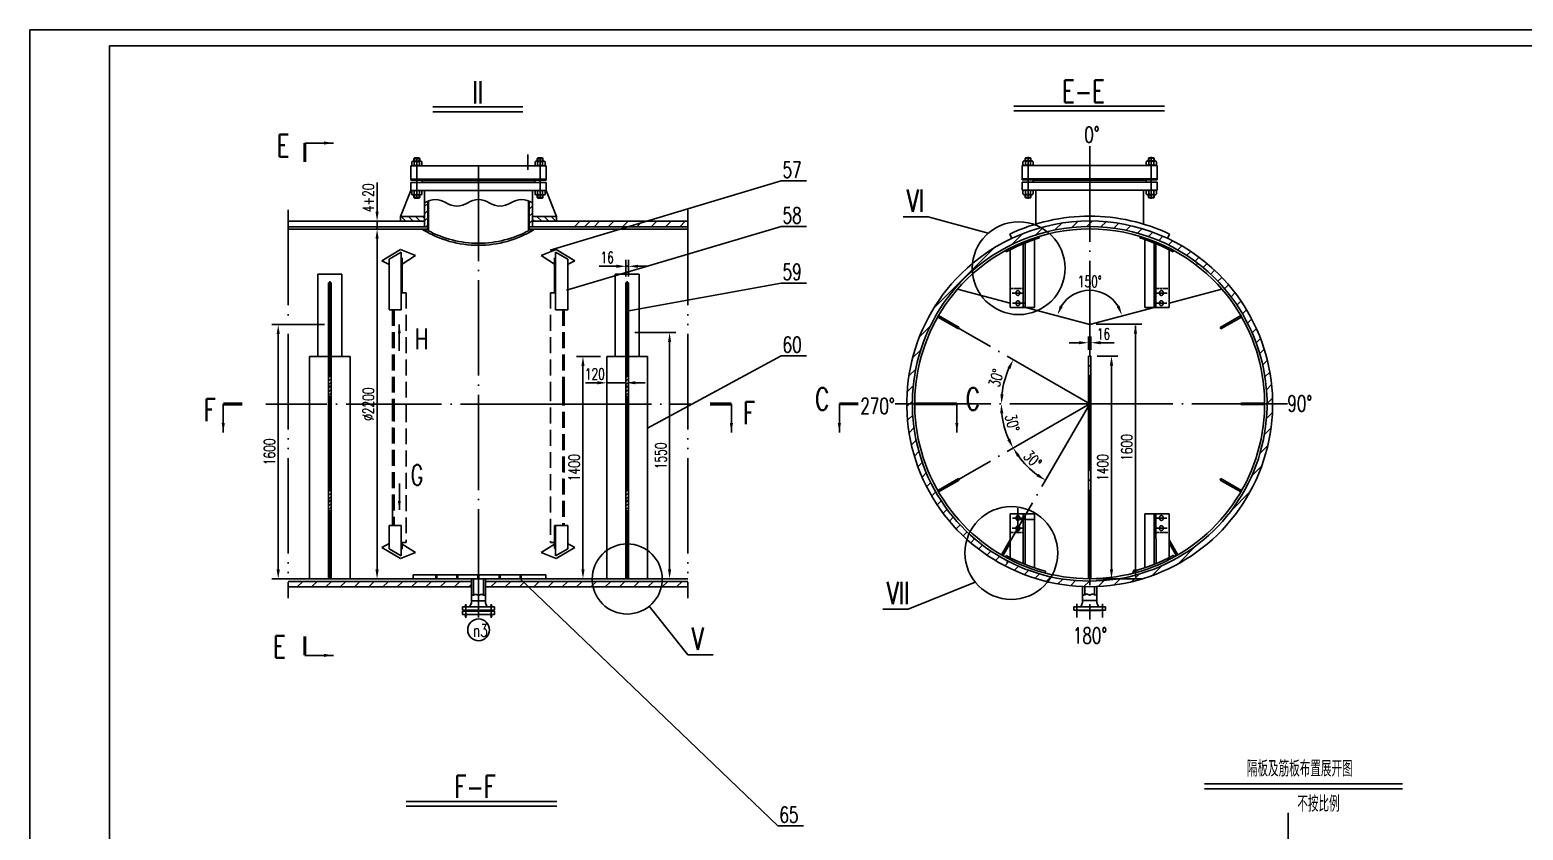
# Model space of a CAD drawing. Extents: x -54047 to 31317, y -2 to 11950.
# Drawn here: x 14517 to 23905, y 6854 to 11887 of the extents above; entities that cross this region are included whole.
import ezdxf
from ezdxf.enums import TextEntityAlignment as Align

# ---------------------------------------------------------------- set-up
doc = ezdxf.new("R2010")
doc.units = 0
doc.header["$LTSCALE"] = 20
for name, pattern in [('DASHDOT-M', [36, 30, -3, 0, -3]), ('DIVIDE-M', [39, 30, -3, 0, -3, 0, -3]), ('HIDDEN', [0.375, 0.25, -0.125]), ('HIDDEN-M', [7, 5, -2])]:
    doc.linetypes.add(name, pattern=pattern)
doc.layers.get('0').update_dxf_attribs({"linetype": 'CONTINUOUS'})
doc.styles.add('BIAOZHU', font='ROMANS.shx', dxfattribs={"width": 0.7, "bigfont": 'HLFSD.shx'})
doc.styles.add('HZ', font='ROMANS.shx', dxfattribs={"width": 0.7, "height": 60, "bigfont": 'HLFSD.shx'})
doc.styles.add('ROMANS', font='ROMANS', dxfattribs={"width": 0.7, "height": 60})
pattern_1 = [(45, (-54810.56, 6.85), (-44.90128, 44.90128), [])]
pattern_2 = [(45, (11839.257, 2382.77), (-11.22532, 11.22532), [])]
pattern_3 = [(45, (-54745.563, 6.85), (-22.45064, 22.45064), [])]
pattern_4 = [(45, (13709.257, 2382.77), (-11.22532, 11.22532), [])]

msp = doc.modelspace()

# ---------------------------------------------------------------- hatches: boundary and pattern name
at = {"linetype": 'Continuous'}
h = msp.add_hatch(dxfattribs=at)
h.set_pattern_fill('ANSI31', scale=10, style=0)
h.set_pattern_definition(pattern_3)
h.paths.add_polyline_path([(17018.7, 10809.9, 0.046124), (16998.7, 10799.3), (16998.7, 10648.4), (17018.7, 10648.4)])
h = msp.add_hatch(dxfattribs=at)
h.set_pattern_fill('ANSI31', scale=10, style=0)
h.set_pattern_definition(pattern_3)
h.paths.add_polyline_path([(17656.7, 10648.4), (17676.7, 10648.4), (17676.7, 10799.3, 0.046124), (17656.7, 10809.9)])
h = msp.add_hatch(dxfattribs=at)
h.set_pattern_fill('ANSI31', scale=10, angle=90, style=0)
h.set_pattern_definition([(135, (-54745.563, 6.85), (-22.45064, -22.45064), [])])
h.paths.add_polyline_path([(16998.7, 10683.4), (16998.7, 10713.4), (16847.7, 10713.4), (16847.7, 10683.4)])
h.paths.add_polyline_path([(17827.7, 10683.4), (17827.7, 10713.4), (17676.7, 10713.4), (17676.7, 10683.4)])
h = msp.add_hatch(dxfattribs=at)
h.set_pattern_fill('ANSI31', scale=20, style=0)
h.set_pattern_definition([(45, (-59529.87, 3.025), (-44.90128, 44.90128), [])])
h.paths.add_polyline_path([(21989.3, 10352.4, 0.197573), (21180.3, 10685), (21180.3, 10650, -0.197573), (21964.7, 10327.5, -0.200253), (22295.3, 9535), (22330.3, 9535, 0.200253)])
h.paths.add_polyline_path([(21180.3, 10650), (21180.3, 10685, 0.197573), (20371.3, 10352.4, 0.200253), (20030.3, 9535), (20065.3, 9535, -0.200253), (20396, 10327.5, -0.197573)])
h.paths.add_polyline_path([(21180.3, 8385), (21180.3, 8420, -0.414214), (20065.3, 9535), (20030.3, 9535, 0.414214)])
h.paths.add_polyline_path([(22330.3, 9535), (22295.3, 9535, -0.414214), (21180.3, 8420), (21180.3, 8385, 0.414214)])
h = msp.add_hatch(dxfattribs=at)
h.set_pattern_fill('ANSI31', scale=5, style=0)
h.set_pattern_definition(pattern_2)
h.paths.add_polyline_path([(16410.7, 9905.3), (16402.7, 9905.3), (16402.7, 9533.4), (16410.7, 9533.4)])
h.paths.add_polyline_path([(16402.7, 9905.3), (16394.7, 9905.3), (16394.7, 9873.4), (16394.7, 9533.4), (16402.7, 9533.4)])
h = msp.add_hatch(dxfattribs=at)
h.set_pattern_fill('ANSI31', scale=5, style=0)
h.set_pattern_definition(pattern_4)
h.paths.add_polyline_path([(18280.7, 9905.3), (18272.7, 9905.3), (18272.7, 9533.4), (18280.7, 9533.4)])
h.paths.add_polyline_path([(18272.7, 9905.3), (18264.7, 9905.3), (18264.7, 9873.4), (18264.7, 9533.4), (18272.7, 9533.4)])
h = msp.add_hatch(dxfattribs=at)
h.set_pattern_fill('ANSI31', scale=5, style=0)
h.set_pattern_definition(pattern_2)
h.paths.add_polyline_path([(16402.7, 9533.4), (16394.7, 9533.4), (16394.7, 9398.2), (16402.7, 9398.2)])
h.paths.add_polyline_path([(16410.7, 9533.4), (16402.7, 9533.4), (16402.7, 9398.2), (16410.7, 9398.2)])
h = msp.add_hatch(dxfattribs=at)
h.set_pattern_fill('ANSI31', scale=5, style=0)
h.set_pattern_definition(pattern_4)
h.paths.add_polyline_path([(18272.7, 9533.4), (18264.7, 9533.4), (18264.7, 9398.2), (18272.7, 9398.2)])
h.paths.add_polyline_path([(18280.7, 9533.4), (18272.7, 9533.4), (18272.7, 9398.2), (18280.7, 9398.2)])
h = msp.add_hatch(dxfattribs=at)
h.set_pattern_fill('ANSI31', scale=5, style=0)
h.set_pattern_definition(pattern_2)
h.paths.add_polyline_path([(16402.7, 9398.2), (16394.7, 9398.2), (16394.7, 8774.9), (16402.7, 8774.9)])
h.paths.add_polyline_path([(16410.7, 9398.2), (16402.7, 9398.2), (16402.7, 8774.9), (16410.7, 8774.9)])
h = msp.add_hatch(dxfattribs=at)
h.set_pattern_fill('ANSI31', scale=5, style=0)
h.set_pattern_definition(pattern_4)
h.paths.add_polyline_path([(18272.7, 9398.2), (18264.7, 9398.2), (18264.7, 8774.9), (18272.7, 8774.9)])
h.paths.add_polyline_path([(18280.7, 9398.2), (18272.7, 9398.2), (18272.7, 8774.9), (18280.7, 8774.9)])
h = msp.add_hatch(dxfattribs=at)
h.set_pattern_fill('ANSI31', scale=5, style=0)
h.set_pattern_definition(pattern_2)
h.paths.add_polyline_path([(16402.7, 8774.9), (16394.7, 8774.9), (16394.7, 8433.4), (16402.7, 8433.4)])
h.paths.add_polyline_path([(16410.7, 8774.9), (16402.7, 8774.9), (16402.7, 8433.4), (16410.7, 8433.4)])
h = msp.add_hatch(dxfattribs=at)
h.set_pattern_fill('ANSI31', scale=5, style=0)
h.set_pattern_definition(pattern_4)
h.paths.add_polyline_path([(18272.7, 8774.9), (18264.7, 8774.9), (18264.7, 8433.4), (18272.7, 8433.4)])
h.paths.add_polyline_path([(18280.7, 8774.9), (18272.7, 8774.9), (18272.7, 8433.4), (18280.7, 8433.4)])
h = msp.add_hatch(dxfattribs=at)
h.set_pattern_fill('ANSI31', scale=20, style=0)
h.set_pattern_definition([(45, (-54680.56, 6.85), (-44.90128, 44.90128), [])])
h.paths.add_polyline_path([(17293.2, 8383.4), (17293.2, 8418.4), (16142, 8418.4), (16142, 8383.4)])
h = msp.add_hatch(dxfattribs=at)
h.set_pattern_fill('ANSI31', scale=20, style=0)
h.set_pattern_definition(pattern_1)
h.paths.add_polyline_path([(18058.2, 8383.4, -0.040224), (18052.9, 8418.4), (17382.2, 8418.4), (17382.2, 8383.4)])
h.paths.add_polyline_path([(18052.9, 8418.4, 0.040224), (18058.2, 8383.4), (18487.3, 8383.4, 0.040224), (18492.5, 8418.4)])
h = msp.add_hatch(dxfattribs=at)
h.set_pattern_fill('ANSI31', scale=20, style=0)
h.set_pattern_definition(pattern_1)
h.paths.add_polyline_path([(18533.4, 8418.4), (18492.5, 8418.4, -0.040224), (18487.3, 8383.4), (18533.4, 8383.4)])
h = msp.add_hatch(dxfattribs=at)
h.set_pattern_fill('ANSI31', scale=20, style=0)
h.set_pattern_definition([(45, (-54720.76, 6.85), (-44.90128, 44.90128), [])])
h.paths.add_polyline_path([(18623.2, 8418.4), (18582.3, 8418.4, -0.040224), (18577.1, 8383.4), (18623.2, 8383.4)])

# ---------------------------------------------------------------- linework, layer by layer
at = {"color": 7, "linetype": 'Continuous'}
for p, q in [((14517.4, 11886.9), (31317.4, 11886.9)), ((14517.4, 6.9), (14517.4, 11886.9)), ((17050.6, 11372.2), (17617.3, 11372.2)), ((20703.6, 11377.9), (21650.1, 11377.9)), ((16935.2, 11081.2), (16935.2, 11061.2)), ((16965.2, 11081.2), (16965.2, 11061.2)), ((17710.2, 11081.2), (17710.2, 11061.2)), ((17740.2, 11081.2), (17740.2, 11061.2)), ((20777.8, 11082.8), (20777.8, 11062.8)), ((20807.8, 11082.8), (20807.8, 11062.8)), ((21552.8, 11082.8), (21552.8, 11062.8)), ((21582.8, 11082.8), (21582.8, 11062.8)), ((16700.2, 10743.4), (16700.2, 10926.2)), ((17789.1, 10500.4), (19240.7, 10936.6)), ((16935.2, 10828.6), (16935.2, 10848.6)), ((16965.2, 10828.6), (16965.2, 10848.6)), ((17710.2, 10828.6), (17710.2, 10848.6)), ((17740.2, 10828.6), (17740.2, 10848.6)), ((20777.8, 10830.2), (20777.8, 10850.2)), ((20807.8, 10830.2), (20807.8, 10850.2)), ((21552.8, 10830.2), (21552.8, 10850.2)), ((21582.8, 10830.2), (21582.8, 10850.2)), ((20165.2, 10710.6), (20006.9, 10710.6)), ((20542.4, 10607.8), (20165.2, 10710.6)), ((16687.3, 10633.4), (16660.2, 10633.4)), ((16700.2, 10633.4), (16700.2, 10683.4)), ((17890.5, 10250.5), (19240.7, 10649.2)), ((17940.6, 10648.4), (17975.6, 10683.4)), ((18004.6, 10648.4), (18039.6, 10683.4)), ((18064.1, 10648.4), (18099.1, 10683.4)), ((18153.9, 10648.4), (18188.9, 10683.4)), ((18243.7, 10648.4), (18278.7, 10683.4)), ((18333.5, 10648.4), (18368.5, 10683.4)), ((18423.3, 10648.4), (18458.3, 10683.4)), ((18513.1, 10648.4), (18548.1, 10683.4)), ((18602.9, 10648.4), (18637.9, 10683.4)), ((16700.2, 10573.4), (16700.2, 8493.4)), ((16700.2, 10573.4), (16700.2, 10513.4)), ((18264.7, 10335.8), (18264.7, 10439.9)), ((18280.7, 10335.8), (18280.7, 10439.9)), ((18204.7, 10399.9), (18096.7, 10399.9)), ((18280.7, 10399.9), (18264.7, 10399.9)), ((18340.7, 10399.9), (18400.7, 10399.9)), ((18270.3, 10117.5), (19240.7, 10294.6)), ((16370.7, 10033.4), (16038.8, 10033.4)), ((16078.8, 9973.4), (16078.8, 8493.4)), ((16394.7, 10014), (16402.7, 10022)), ((16394.7, 9991.5), (16402.7, 9999.5)), ((16394.7, 9969.1), (16402.7, 9977.1)), ((16394.7, 9946.6), (16402.7, 9954.6)), ((16402.7, 10022), (16410.7, 10030)), ((16402.7, 9999.5), (16410.7, 10007.5)), ((16402.7, 9977.1), (16410.7, 9985.1)), ((16402.7, 9954.6), (16410.7, 9962.6)), ((18264.7, 9969.1), (18272.7, 9977.1)), ((18264.7, 9946.6), (18272.7, 9954.6)), ((18272.7, 9977.1), (18279, 9983.4)), ((18272.7, 9954.6), (18280.7, 9962.6)), ((18320.7, 9983.4), (18579.2, 9983.4)), ((21172.3, 9875), (21172.3, 9959.3)), ((21188.3, 9875), (21188.3, 9959.3)), ((21220.3, 10035.2), (21508.1, 10035.2)), ((21468.1, 10025), (21468.1, 8495)), ((16394.7, 9924.2), (16402.7, 9932.2)), ((16398.3, 9905.3), (16402.7, 9909.7)), ((16402.7, 9932.2), (16410.7, 9940.2)), ((16402.7, 9909.7), (16410.7, 9917.7)), ((18264.7, 9924.2), (18272.7, 9932.2)), ((18268.3, 9905.3), (18272.7, 9909.7)), ((18272.7, 9932.2), (18280.7, 9940.2)), ((18272.7, 9909.7), (18280.7, 9917.7)), ((18539.2, 9923.4), (18539.2, 8493.4)), ((21112.3, 9919.3), (21052.3, 9919.3)), ((21172.3, 9919.3), (21188.3, 9919.3)), ((21248.3, 9919.3), (21334.5, 9919.3)), ((18104.7, 9833.4), (17954.7, 9833.4)), ((17994.7, 9773.4), (17994.7, 8493.4)), ((19240.7, 9836.6), (18400.7, 9381.2)), ((21228.3, 9835), (21357.4, 9835)), ((21317.4, 9775), (21317.4, 8495)), ((18144.7, 9606), (18144.7, 9707.3)), ((18264.7, 9606), (18264.7, 9707.3)), ((18084.7, 9667.3), (18010.9, 9667.3)), ((18264.7, 9667.3), (18144.7, 9667.3)), ((18324.7, 9667.3), (18384.7, 9667.3)), ((21452.2, 8480.7), (21455, 8469.9)), ((16577.2, 8433.4), (16038.8, 8433.4)), ((16578.4, 8433.4), (16554.8, 8433.4)), ((17599.5, 8433.4), (19220.5, 6880.9)), ((18104.7, 8433.4), (17954.7, 8433.4)), ((18504.7, 8433.4), (18499.2, 8433.4)), ((20460.5, 8413.9), (20038.5, 8244.5)), ((21220.3, 8435), (21508.1, 8435)), ((21220.3, 8435), (21357.4, 8435)), ((18654.5, 7957.3), (18410.6, 8261.5)), ((20038.5, 8244.5), (19880.1, 8244.5)), ((18812.8, 7957.3), (18654.5, 7957.3)), ((21903, 7114.3), (23146.2, 7114.3)), ((16883.3, 7004.6), (17829.8, 7004.6))]:
    msp.add_line(p, q, dxfattribs=at)
at = {"color": 4, "linetype": 'Continuous'}
for p, q in [((15017.4, 11786.9), (31217.4, 11786.9)), ((15017.4, 106.9), (15017.4, 11786.9)), ((17050.6, 11402.2), (17617.3, 11402.2)), ((20703.6, 11407.9), (21650.1, 11407.9)), ((16245.9, 11175.1), (16425.9, 11175.1)), ((16935.2, 11081.2), (16932.2, 11078.2)), ((16932.2, 11078.2), (16968.2, 11078.2)), ((16932.2, 11078.2), (16932.2, 11061.2)), ((16935.2, 11081.2), (16965.2, 11081.2)), ((16965.2, 11081.2), (16968.2, 11078.2)), ((16968.2, 11078.2), (16968.2, 11061.2)), ((17710.2, 11081.2), (17707.2, 11078.2)), ((17707.2, 11078.2), (17707.2, 11061.2)), ((17743.2, 11078.2), (17707.2, 11078.2)), ((17740.2, 11081.2), (17710.2, 11081.2)), ((17740.2, 11081.2), (17743.2, 11078.2)), ((17743.2, 11078.2), (17743.2, 11061.2)), ((20777.8, 11082.8), (20774.8, 11079.8)), ((20774.8, 11079.8), (20810.8, 11079.8)), ((20774.8, 11079.8), (20774.8, 11062.8)), ((20777.8, 11082.8), (20807.8, 11082.8)), ((20807.8, 11082.8), (20810.8, 11079.8)), ((20810.8, 11079.8), (20810.8, 11062.8)), ((21552.8, 11082.8), (21549.8, 11079.8)), ((21549.8, 11079.8), (21549.8, 11062.8)), ((21585.8, 11079.8), (21549.8, 11079.8)), ((21582.8, 11082.8), (21552.8, 11082.8)), ((21582.8, 11082.8), (21585.8, 11079.8)), ((21585.8, 11079.8), (21585.8, 11062.8)), ((16912.7, 10942.4), (16912.7, 11032.4)), ((17337.7, 11032.4), (16912.7, 11032.4)), ((16918.4, 11037.9), (16918.4, 11055.7)), ((16925.9, 11061.2), (16974.5, 11061.2)), ((16974.5, 11032.4), (16925.9, 11032.4)), ((16934.3, 11055.7), (16934.3, 11037.9)), ((16966.2, 11055.7), (16966.2, 11037.9)), ((16982.1, 11055.7), (16982.1, 11037.9)), ((17002.7, 11032.4), (17672.7, 11032.4)), ((17337.7, 11032.4), (17762.7, 11032.4)), ((17693.4, 11055.7), (17693.4, 11037.9)), ((17749.5, 11061.2), (17700.9, 11061.2)), ((17700.9, 11032.4), (17749.5, 11032.4)), ((17709.3, 11055.7), (17709.3, 11037.9)), ((17741.2, 11055.7), (17741.2, 11037.9)), ((17757.1, 11037.9), (17757.1, 11055.7)), ((17762.7, 10942.4), (17762.7, 11032.4)), ((21180.3, 11034), (20755.3, 11034)), ((20755.3, 10944), (20755.3, 11034)), ((20760.9, 11039.5), (20760.9, 11057.3)), ((20768.5, 11062.8), (20817.1, 11062.8)), ((20817.1, 11034), (20768.5, 11034)), ((20776.9, 11057.3), (20776.9, 11039.5)), ((20808.7, 11057.3), (20808.7, 11039.5)), ((20824.7, 11057.3), (20824.7, 11039.5)), ((20845.3, 11034), (21515.3, 11034)), ((21180.3, 11034), (21605.3, 11034)), ((21535.9, 11057.3), (21535.9, 11039.5)), ((21592.1, 11062.8), (21543.5, 11062.8)), ((21543.5, 11034), (21592.1, 11034)), ((21551.9, 11057.3), (21551.9, 11039.5)), ((21583.7, 11057.3), (21583.7, 11039.5)), ((21599.7, 11039.5), (21599.7, 11057.3)), ((21605.3, 10944), (21605.3, 11034)), ((17337.7, 10947.4), (16912.7, 10947.4)), ((17337.7, 10942.4), (16912.7, 10942.4)), ((17337.7, 10927.4), (16912.7, 10927.4)), ((16912.7, 10927.4), (16912.7, 10877.4)), ((16982.7, 10939.4), (16982.7, 10927.4)), ((17337.7, 10939.4), (16982.7, 10939.4)), ((16987.7, 10942.4), (16987.7, 10939.4)), ((17337.7, 10947.4), (17762.7, 10947.4)), ((17337.7, 10942.4), (17762.7, 10942.4)), ((17337.7, 10939.4), (17692.7, 10939.4)), ((17337.7, 10927.4), (17762.7, 10927.4)), ((17687.7, 10942.4), (17687.7, 10939.4)), ((17692.7, 10939.4), (17692.7, 10927.4)), ((17762.7, 10927.4), (17762.7, 10877.4)), ((19400.7, 10936.6), (19240.7, 10936.6)), ((21180.3, 10949), (20755.3, 10949)), ((21180.3, 10944), (20755.3, 10944)), ((21180.3, 10929), (20755.3, 10929)), ((20755.3, 10929), (20755.3, 10879)), ((21180.3, 10941), (20825.3, 10941)), ((20825.3, 10941), (20825.3, 10929)), ((20830.3, 10944), (20830.3, 10941)), ((21180.3, 10949), (21605.3, 10949)), ((21180.3, 10944), (21605.3, 10944)), ((21180.3, 10941), (21535.3, 10941)), ((21180.3, 10929), (21605.3, 10929)), ((21530.3, 10944), (21530.3, 10941)), ((21535.3, 10941), (21535.3, 10929)), ((21605.3, 10929), (21605.3, 10879)), ((16912.7, 10877.4), (16847.7, 10713.4)), ((17337.7, 10877.4), (16912.7, 10877.4)), ((16918.4, 10871.9), (16918.4, 10854.1)), ((16974.5, 10877.4), (16925.9, 10877.4)), ((16925.9, 10848.6), (16974.5, 10848.6)), ((16932.2, 10831.6), (16932.2, 10848.6)), ((16932.2, 10831.6), (16968.2, 10831.6)), ((16935.2, 10828.6), (16932.2, 10831.6)), ((16934.3, 10854.1), (16934.3, 10871.9)), ((16935.2, 10828.6), (16965.2, 10828.6)), ((16965.2, 10828.6), (16968.2, 10831.6)), ((16966.2, 10854.1), (16966.2, 10871.9)), ((16968.2, 10831.6), (16968.2, 10848.6)), ((16982.1, 10854.1), (16982.1, 10871.9)), ((16998.7, 10877.4), (16998.7, 10648.4)), ((17018.7, 10809.9), (17018.7, 10625.4)), ((17022.7, 10811.6), (17022.7, 10623.2)), ((17337.7, 10877.4), (17762.7, 10877.4)), ((17652.7, 10811.6), (17652.7, 10623.2)), ((17656.7, 10809.9), (17656.7, 10625.4)), ((17676.7, 10877.4), (17676.7, 10648.4)), ((17693.4, 10854.1), (17693.4, 10871.9)), ((17700.9, 10877.4), (17749.5, 10877.4)), ((17749.5, 10848.6), (17700.9, 10848.6)), ((17707.2, 10831.6), (17707.2, 10848.6)), ((17710.2, 10828.6), (17707.2, 10831.6)), ((17743.2, 10831.6), (17707.2, 10831.6)), ((17709.3, 10854.1), (17709.3, 10871.9)), ((17740.2, 10828.6), (17710.2, 10828.6)), ((17740.2, 10828.6), (17743.2, 10831.6)), ((17741.2, 10854.1), (17741.2, 10871.9)), ((17743.2, 10831.6), (17743.2, 10848.6)), ((17757.1, 10871.9), (17757.1, 10854.1)), ((17762.7, 10877.4), (17827.7, 10713.4)), ((21180.3, 10879), (20755.3, 10879)), ((20760.9, 10873.5), (20760.9, 10855.7)), ((20817.1, 10879), (20768.5, 10879)), ((20768.5, 10850.2), (20817.1, 10850.2)), ((20774.8, 10833.2), (20774.8, 10850.2)), ((20774.8, 10833.2), (20810.8, 10833.2)), ((20777.8, 10830.2), (20774.8, 10833.2)), ((20776.9, 10855.7), (20776.9, 10873.5)), ((20777.8, 10830.2), (20807.8, 10830.2)), ((20807.8, 10830.2), (20810.8, 10833.2)), ((20808.7, 10855.7), (20808.7, 10873.5)), ((20810.8, 10833.2), (20810.8, 10850.2)), ((20824.7, 10855.7), (20824.7, 10873.5)), ((20841.3, 10879), (20841.3, 10665.3)), ((21180.3, 10879), (21605.3, 10879)), ((21519.3, 10879), (21519.3, 10665.3)), ((21535.9, 10855.7), (21535.9, 10873.5)), ((21543.5, 10879), (21592.1, 10879)), ((21592.1, 10850.2), (21543.5, 10850.2)), ((21549.8, 10833.2), (21549.8, 10850.2)), ((21552.8, 10830.2), (21549.8, 10833.2)), ((21585.8, 10833.2), (21549.8, 10833.2)), ((21551.9, 10855.7), (21551.9, 10873.5)), ((21582.8, 10830.2), (21552.8, 10830.2)), ((21582.8, 10830.2), (21585.8, 10833.2)), ((21583.7, 10855.7), (21583.7, 10873.5)), ((21585.8, 10833.2), (21585.8, 10850.2)), ((21599.7, 10873.5), (21599.7, 10855.7)), ((16998.7, 10713.4), (16847.7, 10713.4)), ((16847.7, 10713.4), (16847.7, 10683.4)), ((17676.7, 10713.4), (17827.7, 10713.4)), ((17827.7, 10713.4), (17827.7, 10683.4)), ((16648.7, 10683.4), (16141.8, 10683.4)), ((16141.8, 10648.4), (16648.7, 10648.4)), ((16141.8, 10633.4), (16648.7, 10633.4)), ((16998.7, 10683.4), (16648.7, 10683.4)), ((16648.7, 10648.4), (17018.7, 10648.4)), ((16648.7, 10633.4), (17018.7, 10633.4)), ((16988.7, 10633.4), (16988.7, 10629.4)), ((16988.7, 10629.4), (17018.7, 10629.4)), ((17656.7, 10648.4), (17928.2, 10648.4)), ((17656.7, 10633.4), (17928.2, 10633.4)), ((17656.7, 10629.4), (17686.7, 10629.4)), ((17928.2, 10683.4), (17676.7, 10683.4)), ((17686.7, 10633.4), (17686.7, 10629.4)), ((18654.8, 10683.4), (17928.2, 10683.4)), ((17928.2, 10648.4), (18654.8, 10648.4)), ((17928.2, 10633.4), (18654.8, 10633.4)), ((19400.7, 10649.2), (19240.7, 10649.2)), ((20690.3, 10575.4), (20677.5, 10602.5)), ((20762.8, 10141.3), (20762.8, 10541.9)), ((20774.8, 10141.3), (20774.8, 10546.8)), ((20833.6, 10141.3), (20833.6, 10568.4)), ((20864.1, 10578.1), (20861.2, 10587.7)), ((21496.6, 10578.1), (21499.5, 10587.7)), ((21526.3, 10141.3), (21526.3, 10568.6)), ((21585.2, 10141.3), (21585.2, 10547)), ((21597.2, 10141.3), (21597.2, 10542.2)), ((21670.3, 10575.4), (21683.1, 10602.5)), ((16847.6, 10505.5), (16730.9, 10434.9)), ((16730.9, 10434.9), (16776.1, 10410.6)), ((16775.5, 10445.4), (16851.4, 10487.8)), ((16775.5, 10445.4), (16775.5, 10125.3)), ((16847.6, 10505.5), (16941.7, 10467)), ((16851.4, 10125.3), (16851.4, 10487.8)), ((16851.4, 10449.5), (16858, 10452.9)), ((16941.7, 10467), (16858, 10413.5)), ((16858, 10452.9), (16858, 10233.9)), ((17826.7, 10505.5), (17732.6, 10467)), ((17732.6, 10467), (17816.4, 10413.5)), ((17823, 10449.5), (17816.4, 10452.9)), ((17816.4, 10452.9), (17816.4, 10233.9)), ((17823, 10125.3), (17823, 10487.8)), ((17823, 10487.8), (17898.8, 10445.4)), ((17826.7, 10505.5), (17943.4, 10434.9)), ((17943.4, 10434.9), (17898.2, 10410.6)), ((17898.8, 10445.4), (17898.8, 10125.3)), ((20655.6, 10490.4), (20650.8, 10499.2)), ((20680, 10503.4), (20680, 10141.3)), ((21679.9, 10503.8), (21679.9, 10141.3)), ((21705.1, 10490.4), (21709.9, 10499.2)), ((16327.7, 10350.5), (16327.7, 10004.2)), ((16477.7, 10350.5), (16327.7, 10350.5)), ((16477.7, 10350.5), (16477.7, 10004.2)), ((18197.7, 10350.5), (18197.7, 10004.2)), ((18197.7, 10350.5), (18347.7, 10350.5)), ((18347.7, 10350.5), (18347.7, 10004.2)), ((21852.2, 10410.9), (21861.8, 10420.5)), ((16394.7, 10295.8), (16394.7, 8433.4)), ((16394.7, 10295.8), (16410.7, 10295.8)), ((16410.7, 10295.8), (16410.7, 8433.4)), ((18264.7, 10295.8), (18264.7, 8433.4)), ((18264.7, 10295.8), (18280.7, 10295.8)), ((18280.7, 10295.8), (18280.7, 8433.4)), ((19400.7, 10294.6), (19240.7, 10294.6)), ((20680, 10167.3), (20349.4, 10255.9)), ((21679.9, 10167.1), (22011.2, 10255.9)), ((20680, 10141.3), (20774.8, 10141.3)), ((21180.3, 10033.2), (20762.8, 10145.1)), ((20766.8, 10141.3), (20833.6, 10141.3)), ((21180.3, 10033.2), (21585.2, 10141.7)), ((21593.2, 10141.3), (21526.3, 10141.3)), ((21679.9, 10141.3), (21585.2, 10141.3)), ((16775.5, 10125.3), (16851.4, 10125.3)), ((17898.8, 10125.3), (17823, 10125.3)), ((20355, 10005.8), (20225.1, 10080.8)), ((20360, 10014.5), (20230.1, 10089.5)), ((22000.6, 10014.5), (22130.5, 10089.5)), ((22005.6, 10005.8), (22135.5, 10080.8)), ((16327.7, 10004.2), (16327.7, 9833.4)), ((16410.7, 10033.4), (16394.7, 10033.4)), ((16410.7, 10033.4), (16394.7, 10033.4)), ((16477.7, 10004.2), (16477.7, 9833.4)), ((16839.9, 9868.9), (16839.9, 10033.9)), ((18197.7, 10004.2), (18197.7, 9833.4)), ((18280.7, 9983.4), (18264.7, 9983.4)), ((18347.7, 10004.2), (18347.7, 9968.4)), ((18347.7, 9968.4), (18347.7, 9833.4)), ((20355, 10005.8), (20360, 10014.5)), ((22000.6, 10014.5), (22005.6, 10005.8)), ((16274.7, 9833.4), (16274.7, 8433.4)), ((16394.7, 9833.4), (16274.7, 9833.4)), ((16410.7, 9833.4), (16530.7, 9833.4)), ((16530.7, 9833.4), (16530.7, 9533.4)), ((18264.7, 9833.4), (18144.7, 9833.4)), ((18144.7, 9833.4), (18144.7, 8433.4)), ((18280.7, 9833.4), (18400.7, 9833.4)), ((18400.7, 9833.4), (18400.7, 8433.4)), ((19400.7, 9836.6), (19240.7, 9836.6)), ((21172.3, 9835), (21172.3, 8435)), ((21172.3, 9835), (21188.3, 9835)), ((21188.3, 9835), (21188.3, 8435)), ((15733.1, 9534.1), (15733.1, 9354.1)), ((16530.7, 9533.4), (16530.7, 8433.4)), ((18927.9, 9534.1), (18927.9, 9354.1)), ((19606.6, 9535), (19606.6, 9355)), ((20230.2, 9539.9), (20080.2, 9539.9)), ((20230.2, 9529.9), (20080.2, 9529.9)), ((20230.2, 9539.9), (20230.2, 9529.9)), ((20345.4, 9535), (20345.4, 9355)), ((22130.4, 9540.1), (22130.4, 9530.1)), ((22130.4, 9540.1), (22280.4, 9540.1)), ((22130.4, 9530.1), (22280.4, 9530.1)), ((18927.9, 9354.1), (18927.9, 9444.1)), ((16840.4, 9033.6), (16840.4, 8868.6)), ((20355, 9064.4), (20225.1, 8989.4)), ((20360, 9055.7), (20230.1, 8980.7)), ((20360, 9055.7), (20355, 9064.4)), ((22005.6, 9064.4), (22000.6, 9055.7)), ((22000.6, 9055.7), (22130.5, 8980.7)), ((22005.6, 9064.4), (22135.5, 8989.4)), ((16797.6, 8896.5), (16797.6, 8770.2)), ((20680.2, 8567.4), (20680.1, 8843.1)), ((20680.1, 8843.1), (20774.8, 8843.1)), ((20762.9, 8843.1), (20762.9, 8529)), ((20766.8, 8843.1), (20833.7, 8843.1)), ((20774.8, 8843.1), (20774.9, 8524.2)), ((20833.7, 8843.1), (20833.8, 8502.6)), ((21526.4, 8843.2), (21526.4, 8503.1)), ((21593.3, 8843.2), (21526.4, 8843.2)), ((21680, 8843.2), (21585.3, 8843.2)), ((21585.3, 8843.2), (21585.3, 8525)), ((21597.2, 8843.2), (21597.3, 8529.9)), ((21680, 8568.7), (21680, 8843.2)), ((16851.4, 8770.2), (16775.5, 8770.2)), ((16775.5, 8623.2), (16775.5, 8770.2)), ((16851.4, 8770.2), (16851.4, 8579.5)), ((17816.4, 8770.2), (17898.8, 8770.2)), ((17816.4, 8626.6), (17816.4, 8770.2)), ((17823, 8770.2), (17823, 8579.5)), ((17898.8, 8623.2), (17898.8, 8770.2)), ((16730.9, 8631.8), (16776.1, 8656.1)), ((16858, 8622.3), (16858, 8661.9)), ((16941.7, 8599.7), (16858, 8653.2)), ((17732.6, 8599.7), (17816.4, 8653.2)), ((17943.4, 8631.8), (17898.2, 8656.1)), ((20680.1, 8678.8), (20625.9, 8584.9)), ((20680.1, 8658.8), (20634.6, 8579.9)), ((21680, 8679.6), (21734.7, 8584.9)), ((21680, 8659.6), (21726, 8579.9)), ((16847.6, 8561.3), (16730.9, 8631.8)), ((16851.4, 8579.5), (16775.5, 8623.2)), ((16847.6, 8561.3), (16941.7, 8599.7)), ((16851.4, 8621.4), (16858, 8622.3)), ((17826.7, 8561.3), (17732.6, 8599.7)), ((17823, 8625.3), (17816.4, 8626.6)), ((17823, 8579.5), (17898.8, 8623.2)), ((17826.7, 8561.3), (17943.4, 8631.8)), ((20655.6, 8580.9), (20650.8, 8572.1)), ((21707.9, 8583.8), (21713.8, 8573.1)), ((16927.7, 8458.6), (17760.8, 8458.6)), ((16927.7, 8446), (16927.7, 8458.6)), ((17069.6, 8433.4), (17069.6, 8458.6)), ((17075.9, 8433.4), (17075.9, 8458.6)), ((17201.9, 8433.4), (17201.9, 8458.6)), ((17208.2, 8433.4), (17208.2, 8458.6)), ((17334.2, 8433.4), (17334.2, 8458.6)), ((17340.5, 8433.4), (17340.5, 8458.6)), ((17467.2, 8433.4), (17467.2, 8458.6)), ((17473.5, 8433.4), (17473.5, 8458.6)), ((17599.5, 8433.4), (17599.5, 8458.6)), ((17605.8, 8433.4), (17605.8, 8458.6)), ((17760.8, 8458.6), (17760.8, 8433.4)), ((20902.7, 8482.2), (20900.2, 8472.5)), ((21457.9, 8490.4), (21460.4, 8480.7)), ((16142, 8433.4), (18654.8, 8433.4)), ((16142, 8418.4), (17293.2, 8418.4)), ((16142, 8383.4), (17293.2, 8383.4)), ((16927.7, 8433.4), (16927.7, 8446)), ((17393.8, 8433.4), (17281.7, 8433.4)), ((17393.8, 8433.4), (17281.7, 8433.4)), ((17293.2, 8433.4), (17293.2, 8284.4)), ((17307.1, 8433.4), (17307.1, 8331.1)), ((17368.4, 8433.4), (17368.4, 8331.1)), ((17382.2, 8433.4), (17382.2, 8284.4)), ((17382.2, 8418.4), (18654.8, 8418.4)), ((17382.2, 8383.4), (18654.8, 8383.4)), ((21135.8, 8385.9), (21135.8, 8286)), ((21149.7, 8385.4), (21149.7, 8332.7)), ((21210.9, 8385.4), (21210.9, 8332.7)), ((21224.8, 8385.9), (21224.8, 8286)), ((17252.4, 8259.9), (17263, 8270.5)), ((17257.7, 8265.2), (17252.5, 8270.5)), ((17257.7, 8265.2), (17263, 8259.9)), ((17293.2, 8284.4), (17284.2, 8261.2)), ((17293.2, 8296.4), (17382.2, 8296.4)), ((17382.2, 8284.4), (17391.2, 8261.2)), ((17423, 8259.9), (17412.4, 8270.5)), ((17417.7, 8265.2), (17412.5, 8259.9)), ((17417.7, 8265.2), (17423, 8270.5)), ((21135.8, 8286), (21126.8, 8262.8)), ((21135.8, 8298), (21224.8, 8298)), ((21224.8, 8286), (21233.8, 8262.8)), ((17237.7, 8257.4), (17237.7, 8236.4)), ((17437.7, 8257.4), (17237.7, 8257.4)), ((17237.7, 8236.4), (17437.7, 8236.4)), ((17237.7, 8209.4), (17237.7, 8230.4)), ((17237.7, 8230.4), (17437.7, 8230.4)), ((17437.7, 8209.4), (17237.7, 8209.4)), ((17252.4, 8194.8), (17263, 8205.4)), ((17257.7, 8200.1), (17252.5, 8205.4)), ((17257.7, 8200.1), (17263, 8194.8)), ((17268.7, 8236.4), (17268.7, 8233.4)), ((17268.7, 8230.4), (17268.7, 8233.4)), ((17268.7, 8233.4), (17406.7, 8233.4)), ((17268.7, 8233.4), (17406.7, 8233.4)), ((17406.7, 8233.4), (17406.7, 8236.4)), ((17406.7, 8233.4), (17406.7, 8230.4)), ((17423, 8194.8), (17412.4, 8205.4)), ((17417.7, 8200.1), (17412.5, 8194.8)), ((17417.7, 8200.1), (17423, 8205.4)), ((17437.7, 8236.4), (17437.7, 8257.4)), ((17437.7, 8230.4), (17437.7, 8209.4)), ((21080.3, 8259), (21080.3, 8238)), ((21280.3, 8259), (21080.3, 8259)), ((21080.3, 8238), (21280.3, 8238)), ((21111.3, 8238), (21111.3, 8235)), ((21111.3, 8235), (21249.3, 8235)), ((21111.3, 8235), (21249.3, 8235)), ((21249.3, 8238), (21249.3, 8235)), ((21280.3, 8238), (21280.3, 8259)), ((16245.9, 7952.9), (16425.9, 7952.9)), ((21903, 7144.3), (23146.2, 7144.3)), ((16883.3, 7034.6), (17829.8, 7034.6)), ((19380.5, 6880.9), (19220.5, 6880.9))]:
    msp.add_line(p, q, dxfattribs=at)
at = {"color": 1, "linetype": 'DASHDOT-M'}
for p, q in [((16950.2, 11086.6), (16950.2, 11025.2)), ((17647.7, 11103.8), (17647.7, 11007)), ((17725.2, 11086.6), (17725.2, 11025.2)), ((20792.8, 11088.2), (20792.8, 11026.8)), ((20792.8, 11078), (20792.8, 10841.5)), ((21180.3, 11154.4), (21180.3, 8179.6)), ((21567.8, 11088.2), (21567.8, 11026.8)), ((21567.8, 11078), (21567.8, 10841.5)), ((16950.2, 11076.4), (16950.2, 10839.9)), ((17337.7, 11032.4), (17337.7, 8383.4)), ((17337.7, 11032.4), (17337.7, 11007)), ((17725.2, 11076.4), (17725.2, 10839.9)), ((17725.2, 11036.2), (17725.2, 10839.9)), ((21180.3, 11034), (21180.3, 11008.7)), ((21567.8, 11037.8), (21567.8, 10841.5)), ((16950.2, 10823.1), (16950.2, 10884.6)), ((17725.2, 10823.1), (17725.2, 10884.6)), ((20792.8, 10824.8), (20792.8, 10886.2)), ((21567.8, 10824.8), (21567.8, 10886.2)), ((16402.7, 10306.2), (16402.7, 8433.4)), ((18272.7, 10306.2), (18272.7, 8433.4)), ((20765.7, 10231.7), (20692.4, 10231.7)), ((20769, 10167.7), (20695.7, 10167.7)), ((21590.9, 10167.7), (21664.3, 10167.7)), ((21594.3, 10231.7), (21667.6, 10231.7)), ((21180.5, 9535), (20227.6, 10085.1)), ((17825, 9533.4), (16000.5, 9533.4)), ((17825, 9533.4), (18671.8, 9533.4)), ((19958.4, 9535), (21180.3, 9535)), ((21180.2, 9535), (20227.6, 8985.1)), ((21180.3, 9535), (20630.3, 8582.4)), ((22423, 9535), (21180.3, 9535)), ((20729.1, 8879.4), (20729.1, 8724.7)), ((20765.8, 8752.7), (20692.5, 8752.7)), ((20769.1, 8816.7), (20695.8, 8816.7)), ((21591, 8816.8), (21664.3, 8816.8)), ((21594.3, 8752.8), (21667.7, 8752.8)), ((17337.7, 8467.5), (17337.7, 8190.1)), ((17257.7, 8276), (17257.7, 8221.4)), ((17417.7, 8276), (17417.7, 8221.4)), ((21100.3, 8277.7), (21100.3, 8223)), ((21260.3, 8277.7), (21260.3, 8223)), ((17257.7, 8188.4), (17257.7, 8245.4)), ((17417.7, 8188.4), (17417.7, 8245.4)), ((21100.3, 8190.1), (21100.3, 8247)), ((21260.3, 8190.1), (21260.3, 8247)), ((22428.5, 6963.7), (22428.5, 1185.1))]:
    msp.add_line(p, q, dxfattribs=at)
at = {"color": 3, "linetype": 'DIVIDE-M'}
for p, q in [((16142, 10754.5), (16142, 8312.8)), ((18654.8, 10754.5), (18654.8, 8312.8))]:
    msp.add_line(p, q, dxfattribs=at)
at = {"color": 6, "linetype": 'HIDDEN-M'}
for p, q in [((16851.4, 10233.9), (16884.1, 10233.9)), ((16884.1, 10233.9), (16884.1, 9519.9)), ((17790.3, 10233.9), (17790.3, 9651.7)), ((17823, 10233.9), (17790.3, 10233.9)), ((16797.6, 10125.3), (16797.6, 9525.2)), ((16807, 10125.3), (16807, 9524.6)), ((17867.4, 10125.3), (17867.4, 9624.6)), ((17876.8, 10125.3), (17876.8, 9624)), ((17790.3, 9651.7), (17790.3, 8661.9)), ((17867.4, 9624.5), (17867.4, 8770.2)), ((17876.8, 9624), (17876.8, 8770.2)), ((16797.6, 9525.2), (16797.6, 8770.2)), ((16807, 9524.7), (16807, 8770.2)), ((16884.1, 9520.6), (16884.1, 8661.9)), ((16884.1, 8661.9), (16851.4, 8661.9)), ((17790.3, 8661.9), (17823, 8661.9)), ((20666.8, 8534.8), (20657.4, 8540.2))]:
    msp.add_line(p, q, dxfattribs=at)
at = {"color": 4, "linetype": 'HIDDEN'}
for p, q in [((20680, 10259.7), (20762.8, 10259.7)), ((21679.9, 10259.7), (21597.2, 10259.7)), ((20680.1, 8724.7), (20762.9, 8724.7)), ((21680, 8724.8), (21597.2, 8724.8))]:
    msp.add_line(p, q, dxfattribs=at)
at = {"color": 4, "linetype": 'DASHDOT-M'}
msp.add_line((20720.8, 8807.2), (20836, 8807.2), dxfattribs=at)
at = {"color": 4, "linetype": 'Continuous', "const_width": 20}
for points in [[(16245.9, 11175.1), (16245.9, 11055.1)], [(15733.1, 9534.1), (15853.1, 9534.1)], [(20345.4, 9535), (20230.2, 9535)]]:
    msp.add_lwpolyline(points, dxfattribs=at)
at = {"color": 4, "linetype": 'Continuous'}
for points in [[(18927.9, 9534.1, 20, 20, 0), (18793.2, 9533.4, 0, 0, 0)], [(19606.6, 9535, 20, 20, 0), (19726.6, 9535, 0, 0, 0)], [(16245.9, 7952.9, 20, 20, 0), (16245.9, 8072.9, 0, 0, 0)]]:
    msp.add_lwpolyline(points, format="xyseb", dxfattribs=at)
at = {"color": 7, "linetype": 'Continuous'}
for centre, radius in [((20733.9, 10387.8), 291.6), ((20687.6, 8596.9), 291.6), ((18272.7, 8433.4), 220.3)]:
    msp.add_circle(centre, radius, dxfattribs=at)
at = {"color": 4, "linetype": 'Continuous'}
msp.add_circle((17338.7, 8113.4), 68.4, dxfattribs=at)
for centre, radius, start, end in [((16926.3, 11052.7), 8.51, 20.6783, 159.3217), ((16926.3, 11040.9), 8.51, 200.6783, 339.3217), ((16950.2, 11035.3), 25.8, 51.91812, 128.08188), ((16950.2, 11058.2), 25.8, 231.91812, 308.08188), ((16974.1, 11052.7), 8.51, 20.6783, 159.3217), ((16974.1, 11040.9), 8.51, 200.6783, 339.3217), ((17701.3, 11052.7), 8.51, 20.6783, 159.3217), ((17701.3, 11040.9), 8.51, 200.6783, 339.3217), ((17725.2, 11035.3), 25.8, 51.91812, 128.08188), ((17725.2, 11058.2), 25.8, 231.91812, 308.08188), ((17749.1, 11052.7), 8.51, 20.6783, 159.3217), ((17749.1, 11040.9), 8.51, 200.6783, 339.3217), ((20768.9, 11054.3), 8.51, 20.6783, 159.3217), ((20768.9, 11042.5), 8.51, 200.6783, 339.3217), ((20792.8, 11037), 25.8, 51.91812, 128.08188), ((20792.8, 11059.8), 25.8, 231.91812, 308.08188), ((20816.7, 11054.3), 8.51, 20.6783, 159.3217), ((20816.7, 11042.5), 8.51, 200.6783, 339.3217), ((21543.9, 11054.3), 8.51, 20.6783, 159.3217), ((21543.9, 11042.5), 8.51, 200.6783, 339.3217), ((21567.8, 11037), 25.8, 51.91812, 128.08188), ((21567.8, 11059.8), 25.8, 231.91812, 308.08188), ((21591.7, 11054.3), 8.51, 20.6783, 159.3217), ((21591.7, 11042.5), 8.51, 200.6783, 339.3217), ((16926.3, 10868.9), 8.51, 20.6783, 159.3217), ((16926.3, 10857.1), 8.51, 200.6783, 339.3217), ((16950.2, 10851.5), 25.8, 51.91812, 128.08188), ((16950.2, 10874.4), 25.8, 231.91812, 308.08188), ((16974.1, 10868.9), 8.51, 20.6783, 159.3217), ((16974.1, 10857.1), 8.51, 200.6783, 339.3217), ((17701.3, 10868.9), 8.51, 20.6783, 159.3217), ((17701.3, 10857.1), 8.51, 200.6783, 339.3217), ((17725.2, 10851.5), 25.8, 51.91812, 128.08188), ((17725.2, 10874.4), 25.8, 231.91812, 308.08188), ((17749.1, 10868.9), 8.51, 20.6783, 159.3217), ((17749.1, 10857.1), 8.51, 200.6783, 339.3217), ((20768.9, 10870.5), 8.51, 20.6783, 159.3217), ((20768.9, 10858.7), 8.51, 200.6783, 339.3217), ((20792.8, 10853.2), 25.8, 51.91812, 128.08188), ((20792.8, 10876), 25.8, 231.91812, 308.08188), ((20816.7, 10870.5), 8.51, 20.6783, 159.3217), ((20816.7, 10858.7), 8.51, 200.6783, 339.3217), ((21543.9, 10870.5), 8.51, 20.6783, 159.3217), ((21543.9, 10858.7), 8.51, 200.6783, 339.3217), ((21567.8, 10853.2), 25.8, 51.91812, 128.08188), ((21567.8, 10876), 25.8, 231.91812, 308.08188), ((21591.7, 10870.5), 8.51, 20.6783, 159.3217), ((21591.7, 10858.7), 8.51, 200.6783, 339.3217), ((21180.3, 9535), 1180, 90, 115.21948), ((21180.3, 9535), 1180, 64.78052, 90), ((17337.7, 11206.2), 674.2, 238.82442, 270), ((17337.7, 11216.8), 672, 241.6581, 270), ((17337.7, 11206.2), 674.2, 270, 301.17558), ((17337.7, 11216.8), 672, 270, 298.3419), ((21180.3, 9535), 1150, 90, 134.70463), ((21180.3, 9535), 1115, 90, 134.70463), ((21180.3, 9535), 1100, 90, 134.70463), ((21180.3, 9535), 1150, 45.29537, 90), ((21180.3, 9535), 1115, 45.29537, 90), ((21180.3, 9535), 1100, 45.29537, 90), ((21180.3, 9535), 1090, 106.86571, 118.77786), ((21180.3, 9535), 1090, 61.22214, 73.13429), ((21180.3, 9535), 1150, 134.70463, 270), ((21180.3, 9535), 1115, 134.70463, 270), ((21180.3, 9535), 1150, 270, 45.29537), ((21180.3, 9535), 1115, 270, 45.29537), ((21180.3, 9535), 1100, 134.70463, 45.29537), ((21180.3, 9536.2), 1090, 241.22214, 255.24761), ((21172.1, 9544.4), 1100, 284.75239, 299.15336), ((21121.2, 8265), 6, 270, 338.74949), ((21239.4, 8265), 6, 201.25051, 270), ((17278.6, 8263.4), 6, 270, 338.74949), ((17396.8, 8263.4), 6, 201.25051, 270)]:
    msp.add_arc(centre, radius, start, end, dxfattribs=at)
at = {"color": 7, "linetype": 'Continuous'}
for centre, radius, start, end in [((17066.5, 10696.4), 123.2, 56.60151, 123.39849), ((17202.1, 10902.1), 123.2, 236.60151, 303.39849), ((17337.7, 10696.4), 123.2, 56.60151, 123.39849), ((17473.3, 10902.1), 123.2, 236.60151, 303.39849), ((17608.9, 10696.4), 123.2, 56.60151, 123.39849), ((21180.3, 10039.4), 209.5, 31.46226, 148.53774), ((21180.5, 9535), 554.8, 156.19959, 173.80041), ((21180.2, 9535), 555.8, 186.18818, 203.81182), ((21180.3, 9535.1), 555.6, 216.19087, 233.80913), ((17302.1, 8346.9), 16.2, 236.60151, 303.39849), ((17319.9, 8319.9), 16.2, 56.60151, 123.39849), ((17337.7, 8346.9), 16.2, 236.60151, 303.39849), ((17355.5, 8319.9), 16.2, 56.60151, 123.39849), ((17373.3, 8346.9), 16.2, 236.60151, 303.39849), ((21144.7, 8348.5), 16.2, 236.60151, 303.39849), ((21162.5, 8321.5), 16.2, 56.60151, 123.39849), ((21180.3, 8348.5), 16.2, 236.60151, 303.39849), ((21198.1, 8321.5), 16.2, 56.60151, 123.39849), ((21215.9, 8348.5), 16.2, 236.60151, 303.39849)]:
    msp.add_arc(centre, radius, start, end, dxfattribs=at)
at = {"color": 4, "linetype": 'DASHDOT-M', "extrusion": (0, 0, -1)}
for centre, major_axis in [((20729, 10231.7), (0, -15.3)), ((20729, 10167.7), (0, -15.3)), ((21631, 8816.8), (0, 15.3)), ((21631, 8752.8), (0, 15.3))]:
    msp.add_ellipse(centre, major_axis=major_axis, ratio=0.782609, dxfattribs=at)
at = {"color": 4, "linetype": 'DASHDOT-M'}
for centre, major_axis in [((21630.9, 10231.7), (0, -15.3)), ((21630.9, 10167.7), (0, -15.3)), ((20729.1, 8816.7), (0, 15.3)), ((20729.1, 8752.7), (0, 15.3))]:
    msp.add_ellipse(centre, major_axis=major_axis, ratio=0.782609, dxfattribs=at)
at = {"color": 4, "linetype": 'Continuous'}
for points in [[(16425.9, 11175.1), (16335.9, 11175.1), (16335.9, 11175.1)], [(16425.9, 11175.1), (16365.9, 11185.1), (16365.9, 11165.1)], [(16839.9, 10033.9), (16830.7, 9978.9), (16849, 9978.9)], [(16839.9, 10033.9), (16839.9, 9951.4), (16839.9, 9951.4)], [(15733.1, 9354.1), (15723.1, 9414.1), (15743.1, 9414.1)], [(15733.1, 9354.1), (15733.1, 9444.1), (15733.1, 9444.1)], [(18927.9, 9354.1), (18917.9, 9414.1), (18937.9, 9414.1)], [(18927.9, 9354.1), (18927.9, 9444.1), (18927.9, 9444.1)], [(18927.9, 9354.1), (18927.9, 9399.1), (18927.9, 9399.1)], [(19606.6, 9355), (19596.6, 9415), (19616.6, 9415)], [(19606.6, 9355), (19606.6, 9475), (19606.6, 9475)], [(20345.4, 9355), (20335.4, 9415), (20355.4, 9415)], [(20345.4, 9355), (20345.4, 9475), (20345.4, 9475)], [(16840.4, 8868.6), (16849.5, 8923.6), (16831.2, 8923.6)], [(16840.4, 8868.6), (16840.4, 8951.1), (16840.4, 8951.1)], [(16425.9, 7952.9), (16335.9, 7952.9), (16335.9, 7952.9)], [(16425.9, 7952.9), (16365.9, 7962.9), (16365.9, 7942.9)]]:
    msp.add_solid(points, dxfattribs=at)
at = {"color": 7, "linetype": 'Continuous'}
for points in [[(16690.2, 10743.4), (16710.2, 10743.4), (16700.2, 10683.4)], [(16690.2, 10573.4), (16710.2, 10573.4), (16700.2, 10633.4)], [(16690.2, 10573.4), (16710.2, 10573.4), (16700.2, 10633.4)], [(18204.7, 10409.9), (18204.7, 10389.9), (18264.7, 10399.9)], [(18340.7, 10409.9), (18340.7, 10389.9), (18280.7, 10399.9)], [(21010.8, 10144.8), (20992.4, 10152.7), (20977.9, 10093.6)], [(21368.2, 10152.7), (21349.9, 10144.8), (21382.7, 10093.6)], [(16068.8, 9973.4), (16088.8, 9973.4), (16078.8, 10033.4)], [(18529.2, 9923.4), (18549.2, 9923.4), (18539.2, 9983.4)], [(21458.1, 9975.2), (21478.1, 9975.2), (21468.1, 10035.2)], [(21112.3, 9929.3), (21112.3, 9909.3), (21172.3, 9919.3)], [(21248.3, 9929.3), (21248.3, 9909.3), (21188.3, 9919.3)], [(17984.7, 9773.4), (18004.7, 9773.4), (17994.7, 9833.4)], [(20663.9, 9763.4), (20681.8, 9754.4), (20700, 9812.4)], [(21307.4, 9775), (21327.4, 9775), (21317.4, 9835)], [(18084.7, 9677.3), (18084.7, 9657.3), (18144.7, 9667.3)], [(18324.7, 9677.3), (18324.7, 9657.3), (18264.7, 9667.3)], [(20638.9, 9594.4), (20618.9, 9595.5), (20625.7, 9535)], [(20617.6, 9474.6), (20637.6, 9475.6), (20624.4, 9535)], [(20680.6, 9315.1), (20662.8, 9306.1), (20698.8, 9257.1)], [(20723.6, 9201.6), (20740.3, 9212.5), (20699.2, 9257.3)], [(20857.7, 9095.1), (20846.8, 9078.4), (20902.5, 9054)], [(16068.8, 8493.4), (16088.8, 8493.4), (16078.8, 8433.4)], [(16690.2, 8493.4), (16710.2, 8493.4), (16700.2, 8433.4)], [(17984.7, 8493.4), (18004.7, 8493.4), (17994.7, 8433.4)], [(18529.2, 8493.4), (18549.2, 8493.4), (18539.2, 8433.4)], [(21307.4, 8495), (21327.4, 8495), (21317.4, 8435)], [(21458.1, 8495), (21478.1, 8495), (21468.1, 8435)]]:
    msp.add_solid(points, dxfattribs=at)

# ---------------------------------------------------------------- texts
at = {"color": 4, "linetype": 'Continuous', "width": 0.7}
for s, height, style, p in [('II', 140, 'HZ', (17300.1, 11424)), ('E-E', 140, 'HZ', (21007.1, 11429.7)), ('E', 140, 'HZ', (16070.3, 11089.2)), ('57', 100, 'ROMANS', (19249.7, 10956.9)), ('VI', 140, 'ROMANS', (20031, 10741.9)), ('58', 100, 'ROMANS', (19249.7, 10669.5)), ('59', 100, 'ROMANS', (19249.7, 10314.9)), ('H', 128.3, 'HZ', (16937.4, 9879.5)), ('60', 100, 'ROMANS', (19249.7, 9856.9)), ('F', 140, 'HZ', (15610.2, 9426.5)), ('F', 140, 'HZ', (19001.3, 9407.4)), ('G', 128.3, 'HZ', (16910.8, 9023)), ('VII', 140, 'ROMANS', (19904.2, 8275.8)), (' E', 140, 'HZ', (15980.1, 7936.7)), ('V', 140, 'ROMANS', (18678.6, 7988.6)), ('F-F', 140, 'HZ', (17186.8, 7056.5)), ('65', 100, 'ROMANS', (19229.6, 6901.2))]:
    msp.add_text(s, height=height, dxfattribs=dict(at, style=style)).set_placement(p)
at = {"color": 7, "linetype": 'Continuous', "style": 'HZ', "width": 0.7}
for s, height, p in [('0%%D', 100, (21146.4, 11177.8)), ('90%%D', 100, (22422.7, 9486.9)), ('270%%D', 100, (19738.4, 9471.2)), ('n3', 80, (17302.8, 8069.4)), ('180%%D', 100, (21074.1, 8027.5)), ('隔板及筋板布置展开图', 100, (22168.4, 7190.6)), ('不按比例', 100, (22485.9, 6969.1))]:
    msp.add_text(s, height=height, dxfattribs=at).set_placement(p)
at = {"color": 4, "linetype": 'Continuous', "style": 'ROMANS', "width": 0.7}
for p in [(19497.8, 9495), (20445.6, 9495)]:
    msp.add_text('C', height=140, dxfattribs=at).set_placement(p, align=Align.CENTER)
at = {"color": 7, "linetype": 'Continuous', "char_height": 70, "attachment_point": 5, "style": 'BIAOZHU'}
for s, insert, rotation in [('4+20', (16645.2, 10830.2), 90), ('\\A1;30°', (20592.6, 9697.2), 74.57438), ('\\A1;∅2200', (16645.2, 9533.4), 90), ('\\A1;30°', (20693.9, 9415.2), 283.84352), ('\\A1;1600', (16023.8, 9233.4), 90), ('1600', (21413.1, 9260), 90), ('\\A1;1400', (17939.7, 9133.4), 90), ('\\A1;1550', (18484.2, 9208.4), 90), ('\\A1;30°', (20822.1, 9185.5), 314.29931), ('\\A1;1400', (21262.4, 9135), 90)]:
    msp.add_mtext(s, dxfattribs=dict(at, insert=insert, rotation=rotation))
for s, insert in [('\\A1;16', (18146.9, 10454.9)), ('\\A1;150°', (21180.3, 10303.9)), ('\\A1;16', (21266.5, 9974.3)), ('\\A1;120', (18069.9, 9722.3))]:
    msp.add_mtext(s, dxfattribs=dict(at, insert=insert))

doc.saveas('drawing.dxf')
